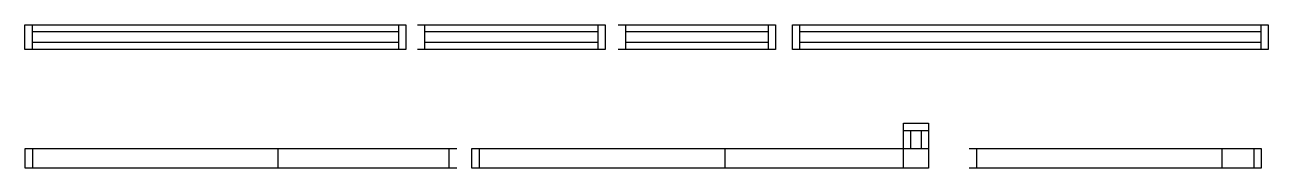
# Model space of a CAD drawing. Header units: metres. Extents: x 1674 to 2872, y 17460 to 17599.
import ezdxf

# ---------------------------------------------------------------- set-up
doc = ezdxf.new("R2010")
doc.units = ezdxf.units.M
doc.layers.add('Painéis', color=7, linetype='Continuous')
doc.layers.add('SARR_2.2x7', color=7, linetype='Continuous')

msp = doc.modelspace()

# ---------------------------------------------------------------- linework, layer by layer
at = {"layer": 'Painéis', "color": 7, "lineweight": 25}
for p, q in [((1918.4, 17460), (1918.4, 17479)), ((2349, 17460), (2349, 17479)), ((2828.1, 17460), (2828.1, 17479))]:
    msp.add_line(p, q, dxfattribs=at)
for points in [[(1918.2, 17574.7), (1674.2, 17574.7), (1674.2, 17598.7), (1918.2, 17598.7)], [(1918.2, 17598.7), (2041.2, 17598.7), (2041.2, 17574.7), (1918.2, 17574.7)], [(2052.4, 17598.7), (2233.4, 17598.7), (2233.4, 17574.7), (2052.4, 17574.7)], [(2246, 17598.7), (2397.5, 17598.7), (2397.5, 17574.7), (2246, 17574.7)], [(2657.8, 17574.7), (2413.8, 17574.7), (2413.8, 17598.7), (2657.8, 17598.7)], [(2657.8, 17598.7), (2872.3, 17598.7), (2872.3, 17574.7), (2657.8, 17574.7)], [(2521, 17503.5), (2545, 17503.5), (2545, 17460), (2521, 17460), (2521, 17503.5)], [(2090.4, 17460), (1674.4, 17460), (1674.4, 17479), (2090.4, 17479)], [(2521, 17460), (2105, 17460), (2105, 17479), (2521, 17479)], [(2584.1, 17479), (2865.6, 17479), (2865.6, 17460), (2584.1, 17460)]]:
    msp.add_lwpolyline(points, dxfattribs=at)
at = {"layer": 'SARR_2.2x7', "color": 7, "lineweight": 25}
for p, q in [((1681.2, 17598.7), (1681.2, 17574.7)), ((1918.2, 17591.7), (1681.2, 17591.7)), ((2034.2, 17591.7), (1918.2, 17591.7)), ((2034.2, 17598.7), (2034.2, 17574.7)), ((2059.4, 17598.7), (2059.4, 17574.7)), ((2226.4, 17591.7), (2059.4, 17591.7)), ((2226.4, 17598.7), (2226.4, 17574.7)), ((2253, 17598.7), (2253, 17574.7)), ((2390.5, 17591.7), (2253, 17591.7)), ((2390.5, 17598.7), (2390.5, 17574.7)), ((2420.8, 17598.7), (2420.8, 17574.7)), ((2657.8, 17591.7), (2420.8, 17591.7)), ((2865.3, 17591.7), (2657.8, 17591.7)), ((2865.3, 17598.7), (2865.3, 17574.7)), ((1681.2, 17581.7), (1918.2, 17581.7)), ((1918.2, 17581.7), (2034.2, 17581.7)), ((2059.4, 17581.7), (2226.4, 17581.7)), ((2253, 17581.7), (2390.5, 17581.7)), ((2420.8, 17581.7), (2657.8, 17581.7)), ((2657.8, 17581.7), (2865.3, 17581.7)), ((2521, 17496.5), (2545, 17496.5)), ((2528, 17479), (2528, 17496.5)), ((2538, 17496.5), (2538, 17479)), ((1681.4, 17479), (1681.4, 17460)), ((2082.9, 17479), (2082.9, 17460)), ((2112, 17479), (2112, 17460)), ((2521, 17479), (2545, 17479)), ((2591.1, 17479), (2591.1, 17460)), ((2858.6, 17479), (2858.6, 17460))]:
    msp.add_line(p, q, dxfattribs=at)

doc.saveas('drawing.dxf')
